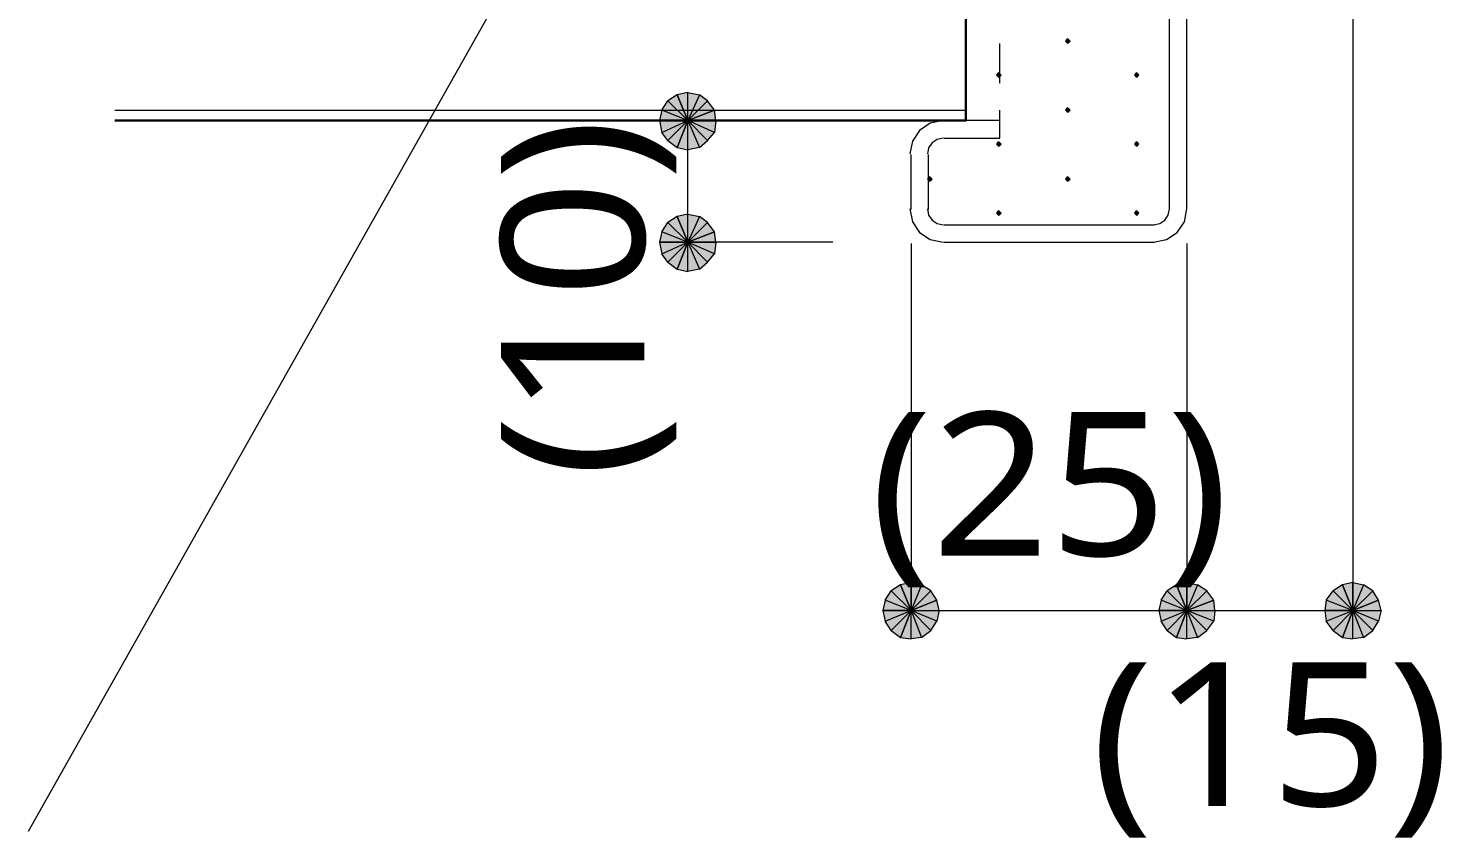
# Model space of a CAD drawing. Header units: millimetres. Extents: x 0 to 420, y 0 to 297.
# Drawn here: x 213.23 to 238.82, y 73.23 to 87.88 of the extents above; entities that cross this region are included whole.
import ezdxf
from ezdxf.enums import TextEntityAlignment as Align

# ---------------------------------------------------------------- set-up
doc = ezdxf.new("R2010")
doc.units = ezdxf.units.MM
doc.styles.add('kst32b', font='NotoSansJP-Variable.ttf')

msp = doc.modelspace()

# ---------------------------------------------------------------- hatches: boundary and pattern name
for points in [[(232.05, 87.694), (232.029, 87.672), (232.008, 87.651), (232.029, 87.63), (232.05, 87.609), (232.071, 87.63), (232.093, 87.651), (232.071, 87.672), (232.05, 87.694)], [(230.801, 87.08), (230.78, 87.059), (230.759, 87.037), (230.78, 87.016), (230.801, 86.995), (230.822, 87.016), (230.844, 87.037), (230.822, 87.059), (230.801, 87.08)], [(233.299, 87.08), (233.278, 87.059), (233.257, 87.037), (233.278, 87.016), (233.299, 86.995), (233.32, 87.016), (233.341, 87.037), (233.32, 87.059), (233.299, 87.08)], [(225.658, 86.402), (225.531, 86.572), (225.171, 86.212), (225.658, 86.402)], [(232.05, 86.445), (232.029, 86.423), (232.008, 86.402), (232.029, 86.381), (232.05, 86.36), (232.071, 86.381), (232.093, 86.402), (232.071, 86.423), (232.05, 86.445)], [(230.801, 85.831), (230.78, 85.81), (230.759, 85.788), (230.78, 85.767), (230.801, 85.746), (230.822, 85.767), (230.844, 85.788), (230.822, 85.81), (230.801, 85.831)], [(233.299, 85.831), (233.278, 85.81), (233.257, 85.788), (233.278, 85.767), (233.299, 85.746), (233.32, 85.767), (233.341, 85.788), (233.32, 85.81), (233.299, 85.831)], [(229.553, 85.196), (229.531, 85.175), (229.51, 85.154), (229.531, 85.132), (229.553, 85.111), (229.574, 85.132), (229.595, 85.154), (229.574, 85.175), (229.553, 85.196)], [(232.05, 85.196), (232.029, 85.175), (232.008, 85.154), (232.029, 85.132), (232.05, 85.111), (232.071, 85.132), (232.093, 85.154), (232.071, 85.175), (232.05, 85.196)], [(230.801, 84.582), (230.78, 84.561), (230.759, 84.54), (230.78, 84.519), (230.801, 84.497), (230.822, 84.519), (230.844, 84.54), (230.822, 84.561), (230.801, 84.582)], [(233.299, 84.582), (233.278, 84.561), (233.257, 84.54), (233.278, 84.519), (233.299, 84.497), (233.32, 84.519), (233.341, 84.54), (233.32, 84.561), (233.299, 84.582)], [(225.658, 84.201), (225.531, 84.37), (225.171, 84.011), (225.658, 84.201)], [(229.679, 77.534), (229.574, 77.703), (229.214, 77.343), (229.679, 77.534)], [(234.696, 77.534), (234.569, 77.703), (234.209, 77.343), (234.696, 77.534)], [(237.68, 77.534), (237.575, 77.703), (237.215, 77.343), (237.68, 77.534)]]:
    msp.add_hatch(color=7).paths.add_polyline_path(points)
h = msp.add_hatch(color=7)
h.paths.add_polyline_path([(224.98, 86.678), (224.811, 86.572), (225.171, 86.212), (224.98, 86.678)])
h.paths.add_polyline_path([(224.811, 86.572), (225.171, 86.212), (224.705, 86.402), (224.811, 86.572)])
h.paths.add_polyline_path([(225.171, 86.212), (224.705, 86.402), (224.663, 86.212), (225.171, 86.212)])
h = msp.add_hatch(color=7)
h.paths.add_polyline_path([(225.531, 86.572), (225.383, 86.678), (225.171, 86.212), (225.531, 86.572)])
h.paths.add_polyline_path([(225.383, 86.678), (225.171, 86.212), (225.171, 86.72), (225.383, 86.678)])
h.paths.add_polyline_path([(225.171, 86.212), (225.171, 86.72), (224.98, 86.678), (225.171, 86.212)])
h = msp.add_hatch(color=7)
h.paths.add_polyline_path([(225.531, 85.852), (225.658, 86), (225.171, 86.212), (225.531, 85.852)])
h.paths.add_polyline_path([(225.658, 86), (225.171, 86.212), (225.679, 86.212), (225.658, 86)])
h.paths.add_polyline_path([(225.171, 86.212), (225.679, 86.212), (225.658, 86.402), (225.171, 86.212)])
h = msp.add_hatch(color=7)
h.paths.add_polyline_path([(224.663, 86.212), (224.705, 86), (225.171, 86.212), (224.663, 86.212)])
h.paths.add_polyline_path([(224.705, 86), (225.171, 86.212), (224.811, 85.852), (224.705, 86)])
h.paths.add_polyline_path([(225.171, 86.212), (224.811, 85.852), (224.98, 85.725), (225.171, 86.212)])
h = msp.add_hatch(color=7)
h.paths.add_polyline_path([(224.98, 85.725), (225.171, 85.683), (225.171, 86.212), (224.98, 85.725)])
h.paths.add_polyline_path([(225.171, 85.683), (225.171, 86.212), (225.383, 85.725), (225.171, 85.683)])
h.paths.add_polyline_path([(225.171, 86.212), (225.383, 85.725), (225.531, 85.852), (225.171, 86.212)])
h = msp.add_hatch(color=7)
h.paths.add_polyline_path([(224.98, 84.476), (224.811, 84.37), (225.171, 84.011), (224.98, 84.476)])
h.paths.add_polyline_path([(224.811, 84.37), (225.171, 84.011), (224.705, 84.201), (224.811, 84.37)])
h.paths.add_polyline_path([(225.171, 84.011), (224.705, 84.201), (224.663, 84.011), (225.171, 84.011)])
h = msp.add_hatch(color=7)
h.paths.add_polyline_path([(225.531, 84.37), (225.383, 84.476), (225.171, 84.011), (225.531, 84.37)])
h.paths.add_polyline_path([(225.383, 84.476), (225.171, 84.011), (225.171, 84.519), (225.383, 84.476)])
h.paths.add_polyline_path([(225.171, 84.011), (225.171, 84.519), (224.98, 84.476), (225.171, 84.011)])
h = msp.add_hatch(color=7)
h.paths.add_polyline_path([(225.531, 83.651), (225.658, 83.799), (225.171, 84.011), (225.531, 83.651)])
h.paths.add_polyline_path([(225.658, 83.799), (225.171, 84.011), (225.679, 84.011), (225.658, 83.799)])
h.paths.add_polyline_path([(225.171, 84.011), (225.679, 84.011), (225.658, 84.201), (225.171, 84.011)])
h = msp.add_hatch(color=7)
h.paths.add_polyline_path([(224.663, 84.011), (224.705, 83.799), (225.171, 84.011), (224.663, 84.011)])
h.paths.add_polyline_path([(224.705, 83.799), (225.171, 84.011), (224.811, 83.651), (224.705, 83.799)])
h.paths.add_polyline_path([(225.171, 84.011), (224.811, 83.651), (224.98, 83.524), (225.171, 84.011)])
h = msp.add_hatch(color=7)
h.paths.add_polyline_path([(224.98, 83.524), (225.171, 83.481), (225.171, 84.011), (224.98, 83.524)])
h.paths.add_polyline_path([(225.171, 83.481), (225.171, 84.011), (225.383, 83.524), (225.171, 83.481)])
h.paths.add_polyline_path([(225.171, 84.011), (225.383, 83.524), (225.531, 83.651), (225.171, 84.011)])
h = msp.add_hatch(color=7)
h.paths.add_polyline_path([(229.023, 77.809), (228.854, 77.703), (229.214, 77.343), (229.023, 77.809)])
h.paths.add_polyline_path([(228.854, 77.703), (229.214, 77.343), (228.748, 77.534), (228.854, 77.703)])
h.paths.add_polyline_path([(229.214, 77.343), (228.748, 77.534), (228.706, 77.343), (229.214, 77.343)])
h = msp.add_hatch(color=7)
h.paths.add_polyline_path([(229.574, 77.703), (229.404, 77.809), (229.214, 77.343), (229.574, 77.703)])
h.paths.add_polyline_path([(229.404, 77.809), (229.214, 77.343), (229.214, 77.851), (229.404, 77.809)])
h.paths.add_polyline_path([(229.214, 77.343), (229.214, 77.851), (229.023, 77.809), (229.214, 77.343)])
h = msp.add_hatch(color=7)
h.paths.add_polyline_path([(234.019, 77.809), (233.849, 77.703), (234.209, 77.343), (234.019, 77.809)])
h.paths.add_polyline_path([(233.849, 77.703), (234.209, 77.343), (233.744, 77.534), (233.849, 77.703)])
h.paths.add_polyline_path([(234.209, 77.343), (233.744, 77.534), (233.701, 77.343), (234.209, 77.343)])
h = msp.add_hatch(color=7)
h.paths.add_polyline_path([(234.569, 77.703), (234.4, 77.809), (234.209, 77.343), (234.569, 77.703)])
h.paths.add_polyline_path([(234.4, 77.809), (234.209, 77.343), (234.209, 77.851), (234.4, 77.809)])
h.paths.add_polyline_path([(234.209, 77.343), (234.209, 77.851), (234.019, 77.809), (234.209, 77.343)])
h = msp.add_hatch(color=7)
h.paths.add_polyline_path([(237.024, 77.809), (236.855, 77.703), (237.215, 77.343), (237.024, 77.809)])
h.paths.add_polyline_path([(236.855, 77.703), (237.215, 77.343), (236.728, 77.534), (236.855, 77.703)])
h.paths.add_polyline_path([(237.215, 77.343), (236.728, 77.534), (236.707, 77.343), (237.215, 77.343)])
h = msp.add_hatch(color=7)
h.paths.add_polyline_path([(237.575, 77.703), (237.405, 77.809), (237.215, 77.343), (237.575, 77.703)])
h.paths.add_polyline_path([(237.405, 77.809), (237.215, 77.343), (237.215, 77.851), (237.405, 77.809)])
h.paths.add_polyline_path([(237.215, 77.343), (237.215, 77.851), (237.024, 77.809), (237.215, 77.343)])
h = msp.add_hatch(color=7)
h.paths.add_polyline_path([(228.706, 77.343), (228.748, 77.153), (229.214, 77.343), (228.706, 77.343)])
h.paths.add_polyline_path([(228.748, 77.153), (229.214, 77.343), (228.854, 76.983), (228.748, 77.153)])
h.paths.add_polyline_path([(229.214, 77.343), (228.854, 76.983), (229.023, 76.856), (229.214, 77.343)])
h = msp.add_hatch(color=7)
h.paths.add_polyline_path([(229.023, 76.856), (229.214, 76.835), (229.214, 77.343), (229.023, 76.856)])
h.paths.add_polyline_path([(229.214, 76.835), (229.214, 77.343), (229.404, 76.856), (229.214, 76.835)])
h.paths.add_polyline_path([(229.214, 77.343), (229.404, 76.856), (229.574, 76.983), (229.214, 77.343)])
h = msp.add_hatch(color=7)
h.paths.add_polyline_path([(229.574, 76.983), (229.679, 77.153), (229.214, 77.343), (229.574, 76.983)])
h.paths.add_polyline_path([(229.679, 77.153), (229.214, 77.343), (229.722, 77.343), (229.679, 77.153)])
h.paths.add_polyline_path([(229.214, 77.343), (229.722, 77.343), (229.679, 77.534), (229.214, 77.343)])
h = msp.add_hatch(color=7)
h.paths.add_polyline_path([(233.701, 77.343), (233.744, 77.153), (234.209, 77.343), (233.701, 77.343)])
h.paths.add_polyline_path([(233.744, 77.153), (234.209, 77.343), (233.849, 76.983), (233.744, 77.153)])
h.paths.add_polyline_path([(234.209, 77.343), (233.849, 76.983), (234.019, 76.856), (234.209, 77.343)])
h = msp.add_hatch(color=7)
h.paths.add_polyline_path([(234.019, 76.856), (234.209, 76.835), (234.209, 77.343), (234.019, 76.856)])
h.paths.add_polyline_path([(234.209, 76.835), (234.209, 77.343), (234.4, 76.856), (234.209, 76.835)])
h.paths.add_polyline_path([(234.209, 77.343), (234.4, 76.856), (234.569, 76.983), (234.209, 77.343)])
h = msp.add_hatch(color=7)
h.paths.add_polyline_path([(234.569, 76.983), (234.696, 77.153), (234.209, 77.343), (234.569, 76.983)])
h.paths.add_polyline_path([(234.696, 77.153), (234.209, 77.343), (234.717, 77.343), (234.696, 77.153)])
h.paths.add_polyline_path([(234.209, 77.343), (234.717, 77.343), (234.696, 77.534), (234.209, 77.343)])
h = msp.add_hatch(color=7)
h.paths.add_polyline_path([(236.707, 77.343), (236.728, 77.153), (237.215, 77.343), (236.707, 77.343)])
h.paths.add_polyline_path([(236.728, 77.153), (237.215, 77.343), (236.855, 76.983), (236.728, 77.153)])
h.paths.add_polyline_path([(237.215, 77.343), (236.855, 76.983), (237.024, 76.856), (237.215, 77.343)])
h = msp.add_hatch(color=7)
h.paths.add_polyline_path([(237.024, 76.856), (237.215, 76.835), (237.215, 77.343), (237.024, 76.856)])
h.paths.add_polyline_path([(237.215, 76.835), (237.215, 77.343), (237.405, 76.856), (237.215, 76.835)])
h.paths.add_polyline_path([(237.215, 77.343), (237.405, 76.856), (237.575, 76.983), (237.215, 77.343)])
h = msp.add_hatch(color=7)
h.paths.add_polyline_path([(237.575, 76.983), (237.68, 77.153), (237.215, 77.343), (237.575, 76.983)])
h.paths.add_polyline_path([(237.68, 77.153), (237.215, 77.343), (237.723, 77.343), (237.68, 77.153)])
h.paths.add_polyline_path([(237.215, 77.343), (237.723, 77.343), (237.68, 77.534), (237.215, 77.343)])

# ---------------------------------------------------------------- linework, layer by layer
at = {"lineweight": 13}
for points in [[(233.892, 84.603), (233.892, 92.329)], [(234.209, 84.603), (234.209, 92.329)], [(237.215, 91.059), (237.215, 77.343)], [(222.123, 89.112), (213.233, 73.343)], [(230.822, 86.889), (230.822, 87.609)], [(214.799, 86.402), (230.209, 86.402)], [(230.822, 85.894), (230.822, 86.402)], [(225.171, 84.011), (225.171, 86.212)], [(229.796, 86.212), (229.561, 86.164), (229.369, 86.035), (229.24, 85.843), (229.193, 85.609)], [(229.806, 85.894), (230.822, 85.894), (230.822, 86.212), (229.806, 86.212)], [(229.796, 85.894), (229.685, 85.872), (229.594, 85.811), (229.533, 85.72), (229.51, 85.609)], [(229.214, 84.603), (229.214, 85.598)], [(229.531, 84.603), (229.531, 85.598)], [(229.193, 84.614), (229.24, 84.379), (229.369, 84.187), (229.561, 84.058), (229.796, 84.011)], [(229.51, 84.614), (229.533, 84.503), (229.594, 84.412), (229.685, 84.35), (229.796, 84.328)], [(233.606, 84.328), (233.717, 84.35), (233.808, 84.412), (233.869, 84.503), (233.892, 84.614)], [(233.606, 84.011), (233.841, 84.058), (234.032, 84.187), (234.162, 84.379), (234.209, 84.614)], [(229.806, 84.328), (233.617, 84.328)], [(227.796, 84.011), (225.171, 84.011)], [(229.214, 83.989), (229.214, 77.343)], [(229.806, 84.011), (233.617, 84.011)], [(234.209, 83.989), (234.209, 77.343)], [(229.214, 77.343), (234.209, 77.343), (237.215, 77.343)]]:
    msp.add_lwpolyline(points, dxfattribs=at)
at = {"lineweight": 30}
msp.add_lwpolyline([(214.799, 86.212), (230.209, 86.212), (230.209, 88.604)], dxfattribs=at)
at = {"lineweight": 0}
for points in [[(232.05, 87.694), (232.029, 87.672), (232.008, 87.651), (232.029, 87.63), (232.05, 87.609), (232.071, 87.63), (232.093, 87.651), (232.071, 87.672)], [(230.801, 87.08), (230.78, 87.059), (230.759, 87.037), (230.78, 87.016), (230.801, 86.995), (230.822, 87.016), (230.844, 87.037), (230.822, 87.059)], [(233.299, 87.08), (233.278, 87.059), (233.257, 87.037), (233.278, 87.016), (233.299, 86.995), (233.32, 87.016), (233.341, 87.037), (233.32, 87.059)], [(224.811, 86.572), (225.171, 86.212), (224.705, 86.402)], [(224.98, 86.678), (224.811, 86.572), (225.171, 86.212)], [(225.171, 86.212), (225.171, 86.72), (224.98, 86.678)], [(225.383, 86.678), (225.171, 86.212), (225.171, 86.72)], [(225.531, 86.572), (225.383, 86.678), (225.171, 86.212)], [(225.658, 86.402), (225.531, 86.572), (225.171, 86.212)], [(225.171, 86.212), (224.705, 86.402), (224.663, 86.212)], [(225.171, 86.212), (225.679, 86.212), (225.658, 86.402)], [(232.05, 86.445), (232.029, 86.423), (232.008, 86.402), (232.029, 86.381), (232.05, 86.36), (232.071, 86.381), (232.093, 86.402), (232.071, 86.423)], [(224.663, 86.212), (224.705, 86), (225.171, 86.212)], [(224.705, 86), (225.171, 86.212), (224.811, 85.852)], [(225.171, 86.212), (224.811, 85.852), (224.98, 85.725)], [(224.98, 85.725), (225.171, 85.683), (225.171, 86.212)], [(225.171, 85.683), (225.171, 86.212), (225.383, 85.725)], [(225.171, 86.212), (225.383, 85.725), (225.531, 85.852)], [(225.531, 85.852), (225.658, 86), (225.171, 86.212)], [(225.658, 86), (225.171, 86.212), (225.679, 86.212)], [(230.801, 85.831), (230.78, 85.81), (230.759, 85.788), (230.78, 85.767), (230.801, 85.746), (230.822, 85.767), (230.844, 85.788), (230.822, 85.81)], [(233.299, 85.831), (233.278, 85.81), (233.257, 85.788), (233.278, 85.767), (233.299, 85.746), (233.32, 85.767), (233.341, 85.788), (233.32, 85.81)], [(229.553, 85.196), (229.531, 85.175), (229.51, 85.154), (229.531, 85.132), (229.553, 85.111), (229.574, 85.132), (229.595, 85.154), (229.574, 85.175)], [(232.05, 85.196), (232.029, 85.175), (232.008, 85.154), (232.029, 85.132), (232.05, 85.111), (232.071, 85.132), (232.093, 85.154), (232.071, 85.175)], [(224.98, 84.476), (224.811, 84.37), (225.171, 84.011)], [(225.171, 84.011), (225.171, 84.519), (224.98, 84.476)], [(225.383, 84.476), (225.171, 84.011), (225.171, 84.519)], [(225.531, 84.37), (225.383, 84.476), (225.171, 84.011)], [(230.801, 84.582), (230.78, 84.561), (230.759, 84.54), (230.78, 84.519), (230.801, 84.497), (230.822, 84.519), (230.844, 84.54), (230.822, 84.561)], [(233.299, 84.582), (233.278, 84.561), (233.257, 84.54), (233.278, 84.519), (233.299, 84.497), (233.32, 84.519), (233.341, 84.54), (233.32, 84.561)], [(225.171, 84.011), (224.705, 84.201), (224.663, 84.011)], [(224.811, 84.37), (225.171, 84.011), (224.705, 84.201)], [(225.658, 84.201), (225.531, 84.37), (225.171, 84.011)], [(225.171, 84.011), (225.679, 84.011), (225.658, 84.201)], [(224.663, 84.011), (224.705, 83.799), (225.171, 84.011)], [(224.705, 83.799), (225.171, 84.011), (224.811, 83.651)], [(225.171, 84.011), (224.811, 83.651), (224.98, 83.524)], [(224.98, 83.524), (225.171, 83.481), (225.171, 84.011)], [(225.171, 83.481), (225.171, 84.011), (225.383, 83.524)], [(225.171, 84.011), (225.383, 83.524), (225.531, 83.651)], [(225.531, 83.651), (225.658, 83.799), (225.171, 84.011)], [(225.658, 83.799), (225.171, 84.011), (225.679, 84.011)], [(229.023, 77.809), (228.854, 77.703), (229.214, 77.343)], [(229.214, 77.343), (229.214, 77.851), (229.023, 77.809)], [(229.404, 77.809), (229.214, 77.343), (229.214, 77.851)], [(229.574, 77.703), (229.404, 77.809), (229.214, 77.343)], [(234.019, 77.809), (233.849, 77.703), (234.209, 77.343)], [(234.209, 77.343), (234.209, 77.851), (234.019, 77.809)], [(234.4, 77.809), (234.209, 77.343), (234.209, 77.851)], [(234.569, 77.703), (234.4, 77.809), (234.209, 77.343)], [(237.024, 77.809), (236.855, 77.703), (237.215, 77.343)], [(237.215, 77.343), (237.215, 77.851), (237.024, 77.809)], [(237.405, 77.809), (237.215, 77.343), (237.215, 77.851)], [(237.575, 77.703), (237.405, 77.809), (237.215, 77.343)], [(228.854, 77.703), (229.214, 77.343), (228.748, 77.534)], [(229.679, 77.534), (229.574, 77.703), (229.214, 77.343)], [(233.849, 77.703), (234.209, 77.343), (233.744, 77.534)], [(234.696, 77.534), (234.569, 77.703), (234.209, 77.343)], [(236.855, 77.703), (237.215, 77.343), (236.728, 77.534)], [(237.68, 77.534), (237.575, 77.703), (237.215, 77.343)], [(229.214, 77.343), (228.748, 77.534), (228.706, 77.343)], [(228.706, 77.343), (228.748, 77.153), (229.214, 77.343)], [(228.748, 77.153), (229.214, 77.343), (228.854, 76.983)], [(229.214, 77.343), (228.854, 76.983), (229.023, 76.856)], [(229.023, 76.856), (229.214, 76.835), (229.214, 77.343)], [(229.214, 77.343), (229.722, 77.343), (229.679, 77.534)], [(229.214, 76.835), (229.214, 77.343), (229.404, 76.856)], [(229.214, 77.343), (229.404, 76.856), (229.574, 76.983)], [(229.574, 76.983), (229.679, 77.153), (229.214, 77.343)], [(229.679, 77.153), (229.214, 77.343), (229.722, 77.343)], [(234.209, 77.343), (233.744, 77.534), (233.701, 77.343)], [(233.701, 77.343), (233.744, 77.153), (234.209, 77.343)], [(233.744, 77.153), (234.209, 77.343), (233.849, 76.983)], [(234.209, 77.343), (233.849, 76.983), (234.019, 76.856)], [(234.019, 76.856), (234.209, 76.835), (234.209, 77.343)], [(234.209, 77.343), (234.717, 77.343), (234.696, 77.534)], [(234.209, 76.835), (234.209, 77.343), (234.4, 76.856)], [(234.209, 77.343), (234.4, 76.856), (234.569, 76.983)], [(234.569, 76.983), (234.696, 77.153), (234.209, 77.343)], [(234.696, 77.153), (234.209, 77.343), (234.717, 77.343)], [(237.215, 77.343), (236.728, 77.534), (236.707, 77.343)], [(236.707, 77.343), (236.728, 77.153), (237.215, 77.343)], [(236.728, 77.153), (237.215, 77.343), (236.855, 76.983)], [(237.215, 77.343), (236.855, 76.983), (237.024, 76.856)], [(237.024, 76.856), (237.215, 76.835), (237.215, 77.343)], [(237.215, 77.343), (237.723, 77.343), (237.68, 77.534)], [(237.215, 76.835), (237.215, 77.343), (237.405, 76.856)], [(237.215, 77.343), (237.405, 76.856), (237.575, 76.983)], [(237.575, 76.983), (237.68, 77.153), (237.215, 77.343)], [(237.68, 77.153), (237.215, 77.343), (237.723, 77.343)]]:
    msp.add_lwpolyline(points, close=True, dxfattribs=at)

# ---------------------------------------------------------------- texts
at = {"style": 'kst32b'}
for s, p, p2 in [('(10)', (224.388, 79.756), (224.388, 86.253)), ('(25)', (228.473, 78.338), (234.97, 78.338)), ('(15)', (232.474, 73.808), (238.971, 73.808))]:
    msp.add_text(s, height=2.5989, dxfattribs=at).set_placement(p, p2, align=Align.FIT)

doc.saveas('drawing.dxf')
